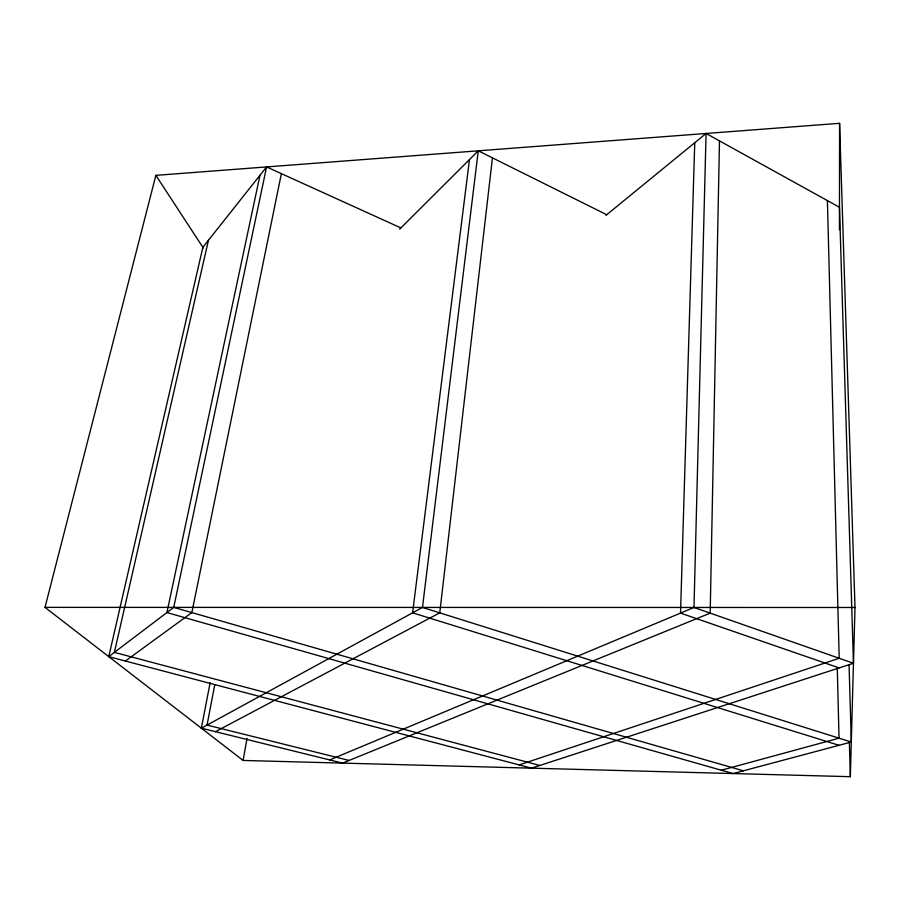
<?xml version="1.0" encoding="UTF-8"?>
<svg xmlns="http://www.w3.org/2000/svg" width="900" height="900" viewBox="0 0 900 900"><rect width="100%" height="100%" fill="white"/><g stroke="black" fill="none" stroke-linecap="round" stroke-linejoin="round"><path stroke-width="1.35" d="M839.441 229.714L839.576 123.311L155.869 175.354L45 607.376L243.112 760.455L850.342 776.689L855 607.489L839.576 123.311M719.482 140.884L710.19 613.136L342.562 763.121L201.352 728.19L210.116 682.762M329.704 759.938L693.99 607.466L706.072 133.47L839.464 207.259L853.459 663.266L531.506 768.173L108.754 656.64L202.86 247.309L266.58 166.928L400.894 227.925M694.744 142.74L680.524 613.102L839.171 667.924M492.446 157.86L439.751 612.844L215.449 731.678M201.352 728.19L422.483 607.433L478.271 150.806L606.589 214.661M469.474 159.581L412.605 612.821L839.025 745.301M243.112 760.455L247.016 738.326M214.695 685.058L207.045 725.085L349.11 760.444M281.374 173.644L191.846 612.585L125.404 661.028M108.754 656.64L173.734 607.399L266.58 166.928M259.988 175.241L166.916 612.562L733.061 773.561L851.299 742.028L849.049 664.774M208.451 240.244L114.379 652.376L539.842 765.45M399.645 229.151L478.271 150.806M606.015 215.303L706.072 133.47M519.154 764.91L839.194 658.271L827.404 200.588M721.316 770.22L839.036 738.18L837.281 667.946M45 607.376L855 607.489M173.734 607.399L743.411 770.794M422.483 607.433L851.299 742.028M693.99 607.466L853.459 663.266M155.869 175.354L203.31 247.995M849.341 741.611L850.342 776.689"/></g></svg>
